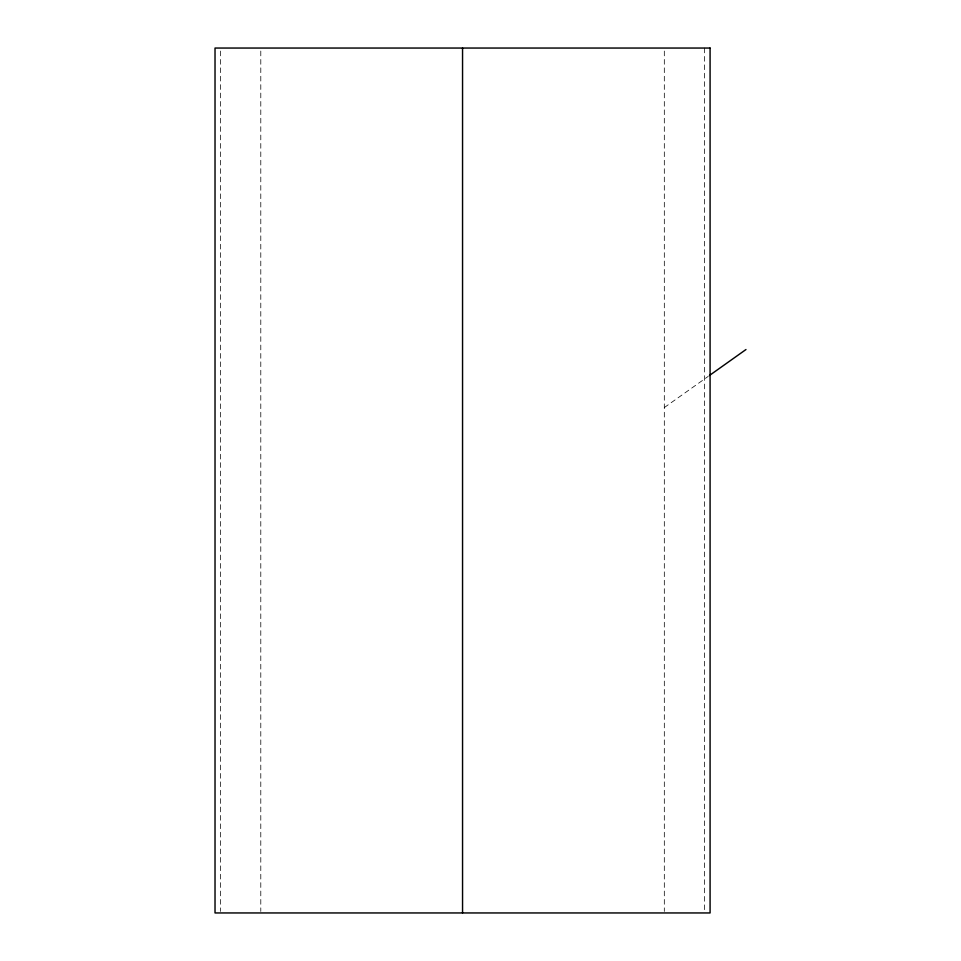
<?xml version="1.0" encoding="UTF-8"?>
<svg xmlns="http://www.w3.org/2000/svg" width="961" height="961" viewBox="0 0 961 961"><rect width="100%" height="100%" fill="white"/><g stroke="black" fill="none" stroke-linecap="round" stroke-linejoin="round"><path stroke-width="0.72" stroke-dasharray="4.8 3.6" d="M664.315 407.56L708.197 376.388M704.557 48.05L704.557 911.448M664.315 51.053L664.315 911.448M260.791 51.053L260.791 911.448M220.562 51.053L220.562 911.448"/><path stroke-width="1.44" d="M709.41 375.511L745.976 349.528M462.553 48.05L462.553 912.95M710.083 48.05L215.024 48.05L215.024 912.95L710.083 912.95L710.083 48.05"/></g></svg>
